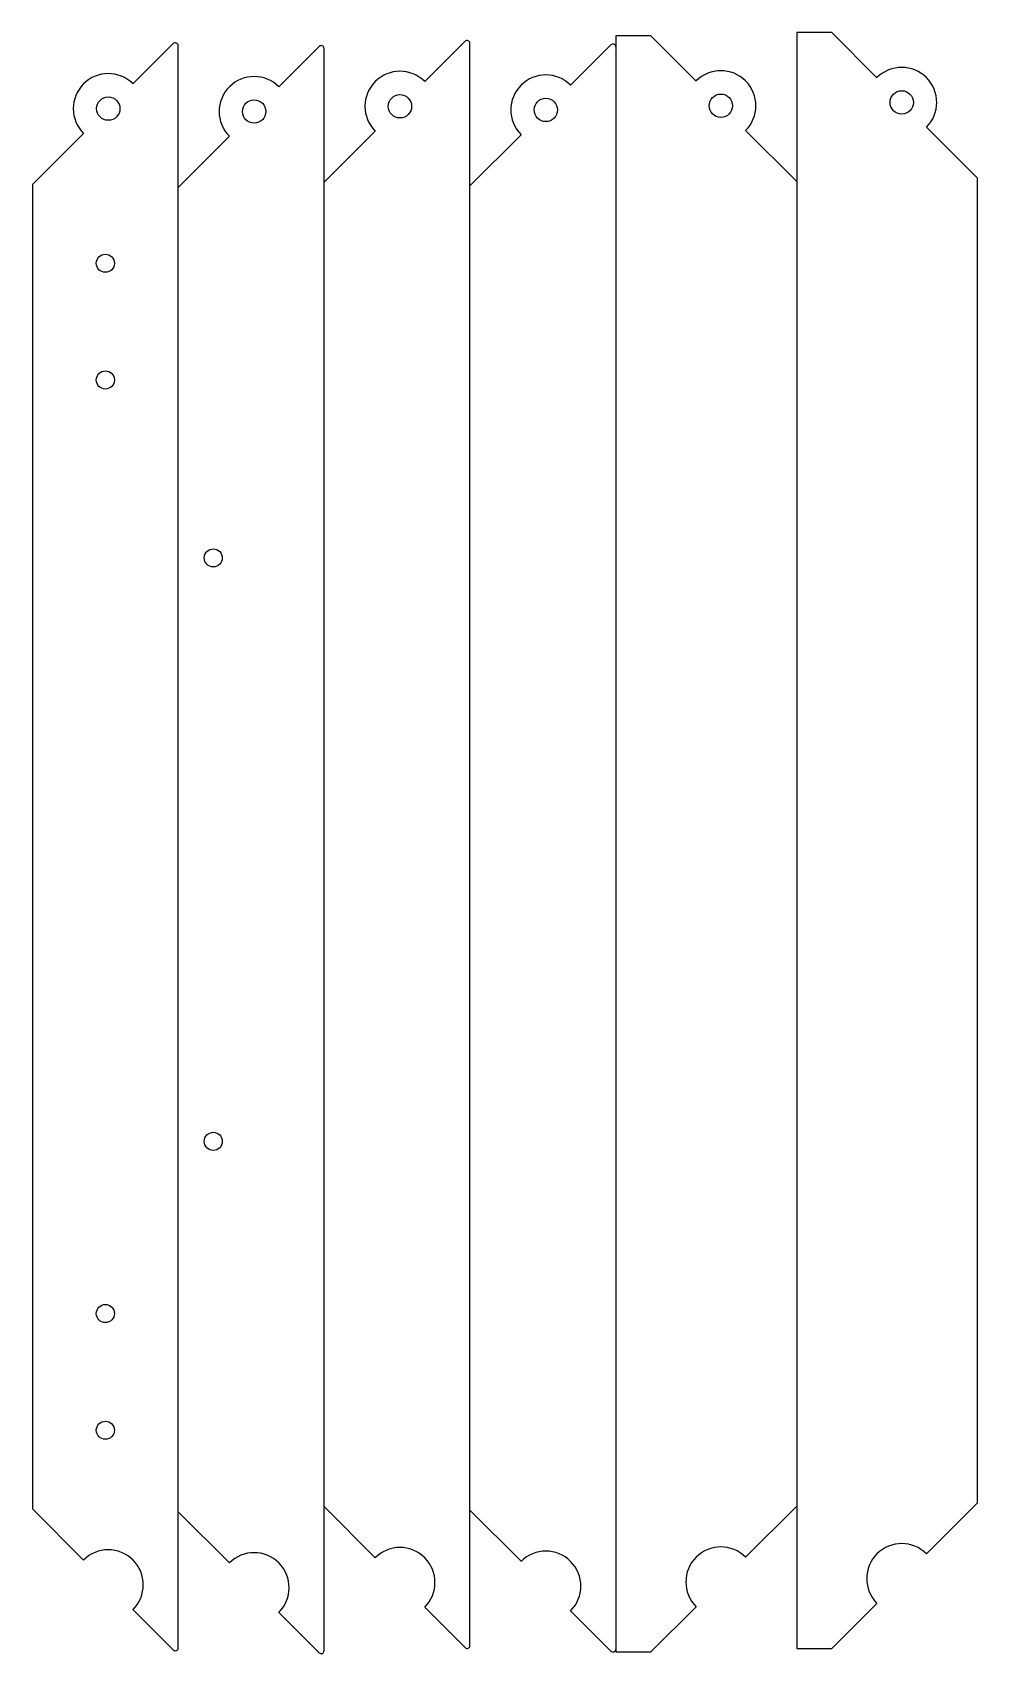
# Model space of a CAD drawing. Header units: millimetres. Extents: x -303 to -141, y -384 to -106.
import ezdxf

# ---------------------------------------------------------------- set-up
doc = ezdxf.new("R2010")
doc.units = ezdxf.units.MM

msp = doc.modelspace()

# ---------------------------------------------------------------- linework, layer by layer
at = {"color": 7, "linetype": 'Continuous', "lineweight": 25}
for p, q in [((-278.6, -107.68), (-285.51, -114.59)), ((-277.75, -382.62), (-277.75, -108.04)), ((-253.6, -108.17), (-260.51, -115.08)), ((-228.6, -107.29), (-235.51, -114.19)), ((-227.75, -382.23), (-227.75, -107.64)), ((-203.6, -107.9), (-210.51, -114.8)), ((-202.75, -106.33), (-202.75, -383.33)), ((-196.75, -106.33), (-202.75, -106.33)), ((-188.99, -114.09), (-196.75, -106.33)), ((-171.75, -105.76), (-171.75, -382.76)), ((-165.75, -105.76), (-171.75, -105.76)), ((-157.99, -113.52), (-165.75, -105.76)), ((-252.75, -383.11), (-252.75, -108.53)), ((-140.75, -130.76), (-149.51, -122.01)), ((-293.99, -123.07), (-302.75, -131.83)), ((-268.99, -123.56), (-277.75, -132.32)), ((-243.99, -122.68), (-252.75, -131.43)), ((-218.99, -123.29), (-227.75, -132.05)), ((-171.75, -131.33), (-180.51, -122.58)), ((-302.75, -131.83), (-302.75, -358.83)), ((-140.75, -357.76), (-140.75, -130.76)), ((-171.75, -358.33), (-180.51, -367.09)), ((-140.75, -357.76), (-149.51, -366.52)), ((-302.75, -358.83), (-293.99, -367.59)), ((-277.75, -359.32), (-268.99, -368.08)), ((-252.75, -358.43), (-243.99, -367.19)), ((-227.75, -359.05), (-218.99, -367.8)), ((-157.99, -375.01), (-165.75, -382.76)), ((-285.51, -376.07), (-278.6, -382.98)), ((-260.51, -376.56), (-253.6, -383.46)), ((-235.51, -375.68), (-228.6, -382.58)), ((-210.51, -376.29), (-203.6, -383.19)), ((-188.99, -375.58), (-196.75, -383.33)), ((-202.75, -383.33), (-196.75, -383.33)), ((-171.75, -382.76), (-165.75, -382.76))]:
    msp.add_line(p, q, dxfattribs=at)
for centre, radius in [((-239.75, -118.43), 2), ((-184.75, -118.33), 2), ((-153.75, -117.76), 2), ((-289.75, -118.83), 2), ((-264.75, -119.32), 2), ((-214.75, -119.05), 2), ((-290.25, -145.33), 1.55), ((-290.25, -165.33), 1.55), ((-271.75, -195.82), 1.55), ((-271.75, -295.82), 1.55), ((-290.25, -325.33), 1.55), ((-290.25, -345.33), 1.55)]:
    msp.add_circle(centre, radius, dxfattribs=at)
for centre, radius, start, end in [((-278.25, -108.04), 0.5, 0, 135), ((-253.25, -108.53), 0.5, 0, 135), ((-228.25, -107.64), 0.5, 0, 135), ((-203.25, -108.25), 0.5, 0, 135), ((-289.75, -118.83), 6, 45, 225), ((-264.75, -119.32), 6, 45, 225), ((-239.75, -118.43), 6, 45, 225), ((-214.75, -119.05), 6, 45, 225), ((-184.75, -118.33), 6, 315, 135), ((-153.75, -117.76), 6, 315, 135), ((-289.75, -371.83), 6, 315, 135), ((-264.75, -372.32), 6, 315, 135), ((-239.75, -371.43), 6, 315, 135), ((-214.75, -372.05), 6, 315, 135), ((-184.75, -371.33), 6, 45, 225), ((-153.75, -370.76), 6, 45, 225), ((-278.25, -382.62), 0.5, 225, 0), ((-253.25, -383.11), 0.5, 225, 360), ((-228.25, -382.23), 0.5, 225, 0), ((-203.25, -382.84), 0.5, 225, 0)]:
    msp.add_arc(centre, radius, start, end, dxfattribs=at)

doc.saveas('drawing.dxf')
